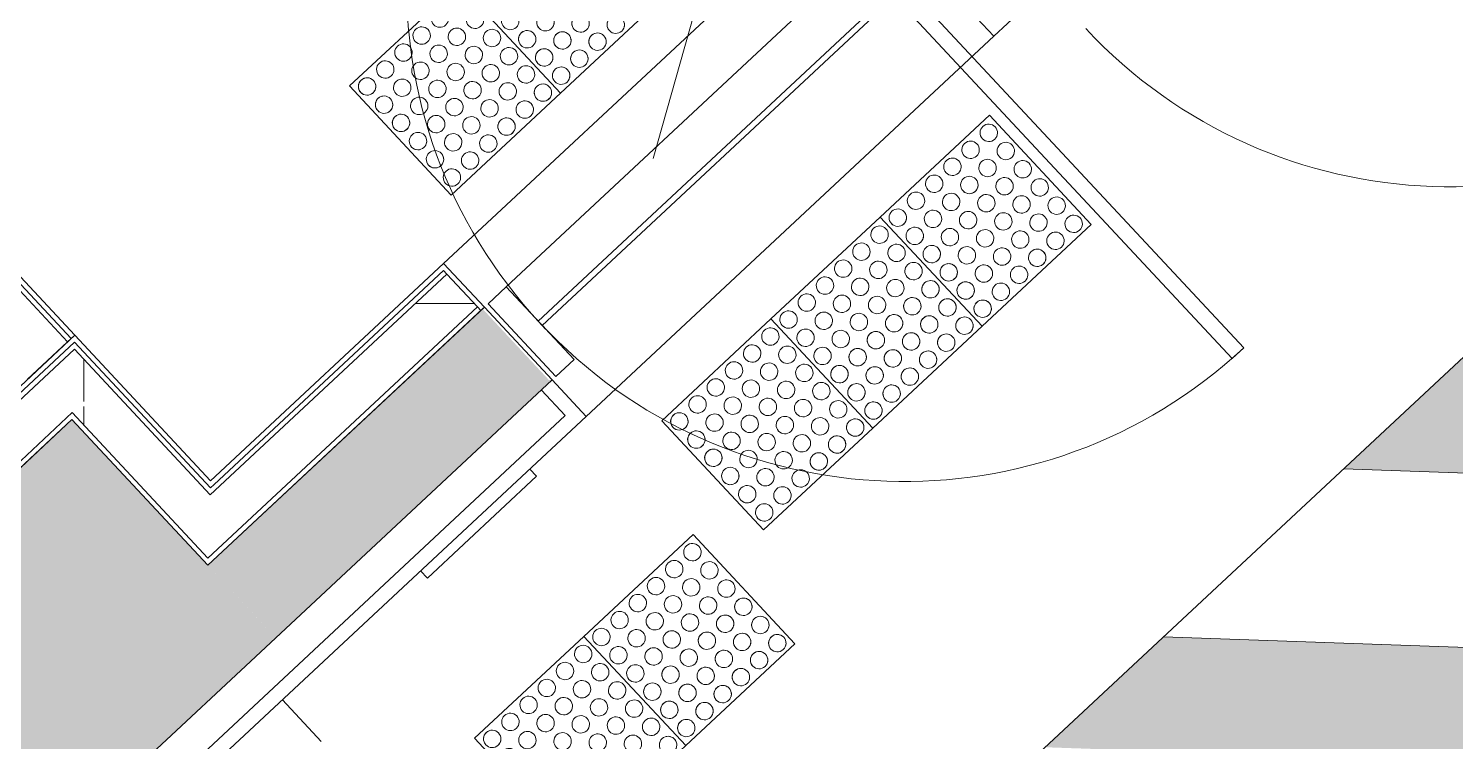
# Model space of a CAD drawing. Header units: millimetres. Extents: x -71377 to 516042, y -145869 to 441446.
# Drawn here: x 278659 to 281525, y 160670 to 162103 of the extents above; entities that cross this region are included whole.
import ezdxf

# ---------------------------------------------------------------- set-up
doc = ezdxf.new("R2010")
doc.units = ezdxf.units.MM
doc.header["$LTSCALE"] = 1000
doc.linetypes.add('_점선_M_', pattern=[3, 1.5, -1.5])
for name, color, linetype, lineweight in [('06', 6, 'Continuous', 5), ('08', 8, 'Continuous', 5), ('09_HID', 9, '_점선_M_', 5), ('A-door', 4, 'Continuous', 5), ('A-door-hdln', 8, 'Continuous', 5), ('A-ele-8', 8, 'Continuous', 5), ('A-fnsh', 5, 'Continuous', 5), ('A-fnsh-4', 4, 'Continuous', 5), ('A-glas', 5, 'Continuous', 5), ('A-hat', 251, 'Continuous', 5), ('A-insu', 251, 'Continuous', 5), ('A_cwall', 2, 'Continuous', 5), ('A_fnsh', 5, 'Continuous', 5), ('A_fnsh-4', 4, 'Continuous', 5), ('AA_dash_M_', 7, '_점선_M_', 5), ('AA_위생', 4, 'Continuous', 5), ('AA_점형블럭', 8, 'Continuous', 5), ('S-ccol', 2, 'Continuous', 5), ('조경라인_dwg', 8, 'Continuous', 5)]:
    doc.layers.add(name, color=color, linetype=linetype, lineweight=lineweight)
pattern_1 = [(0, (165969.5, 243949.9), (0, 800), []), (90, (165969.5, 243949.9), (-800, 5e-14), [])]

# ---------------------------------------------------------------- blocks, each defined once
blk = doc.blocks.new('외여닫이_고정창_유리문_ - A_AD_1100x2300-6409520-지반층 배치도')
at = {"layer": 'A-door'}
for p, q in [((-1950, -100), (-1950, 100)), ((-1950, 100), (-1900, 100)), ((-1900, 100), (-1900, -100)), ((-900, 100), (-850, 100)), ((-900, -100), (-900, 100)), ((-850, 100), (-850, -100)), ((-1900, 16), (-1900, -16)), ((-900, -16), (-900, 16)), ((-1900, -100), (-1950, -100)), ((-850, -100), (-900, -100))]:
    blk.add_line(p, q, dxfattribs=at)
at = {"layer": 'A-door-hdln'}
for p, q in [((-1900, 1000), (-1900, -1000)), ((-1900, 1000), (-1868, 1000)), ((-1868, -1000), (-1868, 1000)), ((-1900, -1000), (-1868, -1000))]:
    blk.add_line(p, q, dxfattribs=at)
blk.add_arc((-1900, 0), 1000, 270, 90, dxfattribs=at)
at = {"layer": 'A-glas'}
for p, q in [((-1900, 6), (-1900, -6)), ((-900, 6), (-1900, 6)), ((-900, -6), (-900, 6)), ((-1900, -6), (-900, -6))]:
    blk.add_line(p, q, dxfattribs=at)
blk = doc.blocks.new('점자블럭_원형_개수_ - 점자블럭_원형_개수_-4199367-지반층 배치도')
at = {"layer": 'AA_점형블럭'}
for p, q in [((300, 300), (0, 300)), ((0, 300), (0, 0)), ((300, 0), (300, 300)), ((600, 300), (300, 300)), ((300, 300), (300, 0)), ((600, 0), (600, 300)), ((0, 0), (300, 0)), ((300, 0), (600, 0))]:
    blk.add_line(p, q, dxfattribs=at)
for centre, start, end in [((25, 275), 360, 180), ((25, 275), 45, 180), ((25, 275), 360, 180), ((25, 275), 45, 180), ((75, 275), 0, 180), ((75, 275), 0, 180), ((75, 275), 0, 180), ((75, 275), 0, 180), ((125, 275), 0, 180), ((125, 275), 0, 180), ((125, 275), 360, 180), ((125, 275), 0, 180), ((175, 275), 360, 180), ((175, 275), 0, 180), ((175, 275), 360, 180), ((175, 275), 0, 180), ((225, 275), 360, 180), ((225, 275), 0, 180), ((225, 275), 360, 180), ((225, 275), 0, 180), ((275, 275), 0, 180), ((275, 275), 0, 180), ((275, 275), 360, 180), ((275, 275), 0, 180), ((325, 275), 360, 180), ((325, 275), 0, 180), ((325, 275), 0, 180), ((325, 275), 0, 180), ((375, 275), 0, 180), ((375, 275), 0, 180), ((375, 275), 0, 180), ((375, 275), 0, 180), ((425, 275), 0, 180), ((425, 275), 0, 180), ((425, 275), 360, 180), ((425, 275), 0, 180), ((475, 275), 0, 180), ((475, 275), 0, 180), ((475, 275), 360, 180), ((475, 275), 360, 180), ((525, 275), 0, 180), ((525, 275), 0, 180), ((525, 275), 360, 180), ((525, 275), 0, 180), ((575, 275), 0, 180), ((575, 275), 0, 180), ((575, 275), 360, 180), ((575, 275), 0, 180), ((25, 275), 180, 360), ((25, 275), 180, 225), ((25, 275), 180, 360), ((25, 275), 180, 225), ((25, 275), 255, 330), ((25, 275), 255, 330), ((75, 275), 180, 360), ((75, 275), 180, 360), ((75, 275), 180, 360), ((75, 275), 180, 360), ((125, 275), 180, 360), ((125, 275), 180, 360), ((125, 275), 180, 360), ((125, 275), 180, 360), ((175, 275), 180, 360), ((175, 275), 180, 360), ((175, 275), 180, 360), ((175, 275), 180, 360), ((225, 275), 180, 360), ((225, 275), 180, 360), ((225, 275), 180, 360), ((225, 275), 180, 360), ((275, 275), 180, 360), ((275, 275), 180, 360), ((275, 275), 180, 360), ((275, 275), 180, 360), ((325, 275), 180, 360), ((325, 275), 180, 360), ((325, 275), 180, 360), ((325, 275), 180, 360), ((375, 275), 180, 360), ((375, 275), 180, 360), ((375, 275), 180, 360), ((375, 275), 180, 360), ((425, 275), 180, 360), ((425, 275), 180, 360), ((425, 275), 180, 360), ((425, 275), 180, 360), ((475, 275), 180, 360), ((475, 275), 180, 360), ((475, 275), 180, 360), ((475, 275), 180, 360), ((525, 275), 180, 360), ((525, 275), 180, 360), ((525, 275), 180, 360), ((525, 275), 180, 360), ((575, 275), 180, 360), ((575, 275), 180, 360), ((575, 275), 180, 360), ((575, 275), 180, 360), ((25, 225), 360, 180), ((25, 225), 45, 180), ((25, 225), 0, 180), ((25, 225), 45, 180), ((75, 225), 0, 180), ((75, 225), 0, 180), ((75, 225), 0, 180), ((75, 225), 0, 180), ((125, 225), 360, 180), ((125, 225), 0, 180), ((125, 225), 360, 180), ((125, 225), 0, 180), ((175, 225), 360, 180), ((175, 225), 0, 180), ((175, 225), 360, 180), ((175, 225), 0, 180), ((225, 225), 0, 180), ((225, 225), 0, 180), ((225, 225), 360, 180), ((225, 225), 0, 180), ((275, 225), 360, 180), ((275, 225), 0, 180), ((275, 225), 360, 180), ((275, 225), 0, 180), ((325, 225), 360, 180), ((325, 225), 0, 180), ((325, 225), 360, 180), ((325, 225), 0, 180), ((375, 225), 360, 180), ((375, 225), 0, 180), ((375, 225), 0, 180), ((375, 225), 0, 180), ((425, 225), 0, 180), ((425, 225), 0, 180), ((425, 225), 0, 180), ((425, 225), 0, 180), ((475, 225), 360, 180), ((475, 225), 0, 180), ((475, 225), 0, 180), ((475, 225), 0, 180), ((525, 225), 360, 180), ((525, 225), 0, 180), ((525, 225), 360, 180), ((525, 225), 0, 180), ((575, 225), 360, 180), ((575, 225), 0, 180), ((575, 225), 0, 180), ((575, 225), 0, 180), ((25, 225), 180, 360), ((25, 225), 180, 225), ((25, 225), 180, 360), ((25, 225), 180, 225), ((25, 225), 255, 330), ((25, 225), 255, 330), ((75, 225), 180, 360), ((75, 225), 180, 360), ((75, 225), 180, 360), ((75, 225), 180, 360), ((125, 225), 180, 360), ((125, 225), 180, 360), ((125, 225), 180, 360), ((125, 225), 180, 360), ((175, 225), 180, 360), ((175, 225), 180, 360), ((175, 225), 180, 360), ((175, 225), 180, 360), ((225, 225), 180, 360), ((225, 225), 180, 360), ((225, 225), 180, 360), ((225, 225), 180, 360), ((275, 225), 180, 360), ((275, 225), 180, 360), ((275, 225), 180, 360), ((275, 225), 180, 360), ((325, 225), 180, 360), ((325, 225), 180, 360), ((325, 225), 180, 360), ((325, 225), 180, 360), ((375, 225), 180, 360), ((375, 225), 180, 360), ((375, 225), 180, 360), ((375, 225), 180, 360), ((425, 225), 180, 360), ((425, 225), 180, 360), ((425, 225), 180, 360), ((425, 225), 180, 360), ((475, 225), 180, 360), ((475, 225), 180, 360), ((475, 225), 180, 360), ((475, 225), 180, 360), ((525, 225), 180, 360), ((525, 225), 180, 360), ((525, 225), 180, 360), ((525, 225), 180, 360), ((575, 225), 180, 360), ((575, 225), 180, 360), ((575, 225), 180, 360), ((575, 225), 180, 360), ((25, 175), 360, 180), ((25, 175), 45, 180), ((25, 175), 360, 180), ((25, 175), 45, 180), ((25, 175), 180, 360), ((25, 175), 180, 225), ((25, 175), 180, 360), ((25, 175), 180, 225), ((75, 175), 0, 180), ((75, 175), 0, 180), ((75, 175), 0, 180), ((75, 175), 0, 180), ((75, 175), 180, 360), ((75, 175), 180, 360), ((75, 175), 180, 360), ((75, 175), 180, 360), ((125, 175), 360, 180), ((125, 175), 0, 180), ((125, 175), 360, 180), ((125, 175), 0, 180), ((125, 175), 180, 360), ((125, 175), 180, 360), ((125, 175), 180, 360), ((125, 175), 180, 360), ((175, 175), 360, 180), ((175, 175), 0, 180), ((175, 175), 360, 180), ((175, 175), 0, 180), ((175, 175), 180, 360), ((175, 175), 180, 360), ((175, 175), 180, 360), ((175, 175), 180, 360), ((225, 175), 360, 180), ((225, 175), 0, 180), ((225, 175), 360, 180), ((225, 175), 0, 180), ((225, 175), 180, 360), ((225, 175), 180, 360), ((225, 175), 180, 360), ((225, 175), 180, 360), ((275, 175), 360, 180), ((275, 175), 0, 180), ((275, 175), 0, 180), ((275, 175), 0, 180), ((275, 175), 180, 360), ((275, 175), 180, 360), ((275, 175), 180, 360), ((275, 175), 180, 360), ((325, 175), 0, 180), ((325, 175), 0, 180), ((325, 175), 0, 180), ((325, 175), 0, 180), ((325, 175), 180, 360), ((325, 175), 180, 360), ((325, 175), 180, 360), ((325, 175), 180, 360), ((375, 175), 0, 180), ((375, 175), 0, 180), ((375, 175), 0, 180), ((375, 175), 0, 180), ((375, 175), 180, 360), ((375, 175), 180, 360), ((375, 175), 180, 360), ((375, 175), 180, 360), ((425, 175), 0, 180), ((425, 175), 0, 180), ((425, 175), 360, 180), ((425, 175), 0, 180), ((425, 175), 180, 360), ((425, 175), 180, 360), ((425, 175), 180, 360), ((425, 175), 180, 360), ((475, 175), 0, 180), ((475, 175), 0, 180), ((475, 175), 360, 180), ((475, 175), 0, 180), ((475, 175), 180, 360), ((475, 175), 180, 360), ((475, 175), 180, 360), ((475, 175), 180, 360), ((525, 175), 360, 180), ((525, 175), 0, 180), ((525, 175), 0, 180), ((525, 175), 0, 180), ((525, 175), 180, 360), ((525, 175), 180, 360), ((525, 175), 180, 360), ((525, 175), 180, 360), ((575, 175), 360, 180), ((575, 175), 0, 180), ((575, 175), 0, 180), ((575, 175), 0, 180), ((575, 175), 180, 360), ((575, 175), 180, 360), ((575, 175), 180, 360), ((575, 175), 180, 360), ((25, 175), 255, 330), ((25, 175), 255, 330), ((25, 125), 360, 180), ((25, 125), 0, 180), ((25, 125), 360, 180), ((25, 125), 0, 180), ((25, 125), 180, 360), ((25, 125), 180, 240), ((25, 125), 180, 360), ((25, 125), 180, 240), ((25, 125), 270, 345), ((25, 125), 270, 345), ((75, 125), 360, 180), ((75, 125), 0, 180), ((75, 125), 0, 180), ((75, 125), 0, 180), ((75, 125), 180, 360), ((75, 125), 180, 360), ((75, 125), 180, 360), ((75, 125), 180, 360), ((125, 125), 360, 180), ((125, 125), 0, 180), ((125, 125), 360, 180), ((125, 125), 0, 180), ((125, 125), 180, 360), ((125, 125), 180, 360), ((125, 125), 180, 360), ((125, 125), 180, 360), ((175, 125), 360, 180), ((175, 125), 0, 180), ((175, 125), 360, 180), ((175, 125), 0, 180), ((175, 125), 180, 360), ((175, 125), 180, 360), ((175, 125), 180, 360), ((175, 125), 180, 360), ((225, 125), 360, 180), ((225, 125), 0, 180), ((225, 125), 360, 180), ((225, 125), 0, 180), ((225, 125), 180, 360), ((225, 125), 180, 360), ((225, 125), 180, 360), ((225, 125), 180, 360), ((275, 125), 0, 180), ((275, 125), 0, 180), ((275, 125), 360, 180), ((275, 125), 0, 180), ((275, 125), 180, 360), ((275, 125), 180, 360), ((275, 125), 180, 360), ((275, 125), 180, 360), ((325, 125), 0, 180), ((325, 125), 15, 180), ((325, 125), 360, 180), ((325, 125), 15, 180), ((325, 125), 180, 360), ((325, 125), 180, 270), ((325, 125), 180, 360), ((325, 125), 180, 270), ((325, 125), 300, 330), ((325, 125), 300, 330), ((375, 125), 0, 180), ((375, 125), 15, 180), ((375, 125), 360, 180), ((375, 125), 15, 180), ((375, 125), 180, 360), ((375, 125), 180, 270), ((375, 125), 180, 360), ((375, 125), 180, 270), ((375, 125), 300, 330), ((375, 125), 300, 330), ((425, 125), 0, 180), ((425, 125), 15, 180), ((425, 125), 0, 180), ((425, 125), 15, 180), ((425, 125), 180, 360), ((425, 125), 180, 270), ((425, 125), 180, 360), ((425, 125), 180, 270), ((425, 125), 300, 330), ((425, 125), 300, 330), ((475, 125), 360, 180), ((475, 125), 15, 180), ((475, 125), 360, 180), ((475, 125), 15, 180), ((475, 125), 180, 360), ((475, 125), 180, 270), ((475, 125), 180, 360), ((475, 125), 180, 270), ((475, 125), 300, 330), ((475, 125), 300, 330), ((525, 125), 0, 180), ((525, 125), 15, 180), ((525, 125), 0, 180), ((525, 125), 15, 180), ((525, 125), 180, 360), ((525, 125), 180, 270), ((525, 125), 180, 360), ((525, 125), 180, 270), ((525, 125), 300, 330), ((525, 125), 300, 330), ((575, 125), 0, 180), ((575, 125), 15, 180), ((575, 125), 360, 180), ((575, 125), 15, 180), ((575, 125), 180, 360), ((575, 125), 180, 270), ((575, 125), 180, 360), ((575, 125), 180, 270), ((575, 125), 300, 330), ((575, 125), 300, 330), ((25, 75), 360, 180), ((25, 75), 0, 180), ((25, 75), 360, 180), ((25, 75), 0, 180), ((75, 75), 360, 180), ((75, 75), 0, 180), ((75, 75), 360, 180), ((75, 75), 0, 180), ((125, 75), 360, 180), ((125, 75), 0, 180), ((125, 75), 360, 180), ((125, 75), 0, 180), ((175, 75), 360, 180), ((175, 75), 0, 180), ((175, 75), 360, 180), ((175, 75), 0, 180), ((225, 75), 0, 180), ((225, 75), 0, 180), ((225, 75), 360, 180), ((225, 75), 0, 180), ((275, 75), 0, 180), ((275, 75), 0, 180), ((275, 75), 360, 180), ((275, 75), 0, 180), ((325, 75), 360, 180), ((325, 75), 15, 180), ((325, 75), 0, 180), ((325, 75), 15, 180), ((375, 75), 360, 180), ((375, 75), 15, 180), ((375, 75), 360, 180), ((375, 75), 15, 180), ((425, 75), 0, 180), ((425, 75), 15, 180), ((425, 75), 0, 180), ((425, 75), 15, 180), ((475, 75), 0, 180), ((475, 75), 15, 180), ((475, 75), 360, 180), ((475, 75), 15, 180), ((525, 75), 0, 180), ((525, 75), 15, 180), ((525, 75), 0, 180), ((525, 75), 15, 180), ((575, 75), 0, 180), ((575, 75), 15, 180), ((575, 75), 0, 180), ((575, 75), 15, 180), ((25, 75), 180, 360), ((25, 75), 180, 345), ((25, 75), 180, 360), ((25, 75), 180, 345), ((75, 75), 180, 360), ((75, 75), 180, 360), ((75, 75), 180, 360), ((75, 75), 180, 360), ((125, 75), 180, 360), ((125, 75), 180, 360), ((125, 75), 180, 360), ((125, 75), 180, 360), ((175, 75), 180, 360), ((175, 75), 180, 360), ((175, 75), 180, 360), ((175, 75), 180, 360), ((225, 75), 180, 360), ((225, 75), 180, 360), ((225, 75), 180, 360), ((225, 75), 180, 360), ((275, 75), 180, 360), ((275, 75), 180, 360), ((275, 75), 180, 360), ((275, 75), 180, 360), ((325, 75), 180, 360), ((325, 75), 180, 270), ((325, 75), 180, 360), ((325, 75), 180, 270), ((325, 75), 300, 330), ((325, 75), 300, 330), ((375, 75), 180, 360), ((375, 75), 180, 270), ((375, 75), 180, 360), ((375, 75), 180, 270), ((375, 75), 300, 330), ((375, 75), 300, 330), ((425, 75), 180, 360), ((425, 75), 180, 270), ((425, 75), 180, 360), ((425, 75), 180, 270), ((425, 75), 300, 330), ((425, 75), 300, 330), ((475, 75), 180, 360), ((475, 75), 180, 270), ((475, 75), 180, 360), ((475, 75), 180, 270), ((475, 75), 300, 330), ((475, 75), 300, 330), ((525, 75), 180, 360), ((525, 75), 180, 270), ((525, 75), 180, 360), ((525, 75), 180, 270), ((525, 75), 300, 330), ((525, 75), 300, 330), ((575, 75), 180, 360), ((575, 75), 180, 270), ((575, 75), 180, 360), ((575, 75), 180, 270), ((575, 75), 300, 330), ((575, 75), 300, 330), ((25, 25), 360, 180), ((25, 25), 0, 180), ((25, 25), 360, 180), ((25, 25), 0, 180), ((75, 25), 360, 180), ((75, 25), 0, 180), ((75, 25), 0, 180), ((75, 25), 0, 180), ((125, 25), 360, 180), ((125, 25), 0, 180), ((125, 25), 360, 180), ((125, 25), 0, 180), ((175, 25), 360, 180), ((175, 25), 360, 180), ((175, 25), 120, 150), ((175, 25), 120, 150), ((175, 25), 0, 60), ((175, 25), 0, 60), ((225, 25), 360, 180), ((225, 25), 360, 180), ((225, 25), 120, 150), ((225, 25), 120, 150), ((225, 25), 0, 60), ((225, 25), 0, 60), ((275, 25), 0, 180), ((275, 25), 0, 180), ((275, 25), 120, 150), ((275, 25), 120, 150), ((275, 25), 0, 60), ((275, 25), 0, 60), ((325, 25), 360, 180), ((325, 25), 15, 180), ((325, 25), 360, 180), ((325, 25), 15, 180), ((375, 25), 0, 180), ((375, 25), 15, 180), ((375, 25), 0, 180), ((375, 25), 15, 180), ((425, 25), 0, 180), ((425, 25), 15, 180), ((425, 25), 0, 180), ((425, 25), 15, 180), ((475, 25), 360, 180), ((475, 25), 15, 180), ((475, 25), 360, 180), ((475, 25), 15, 180), ((525, 25), 360, 180), ((525, 25), 15, 180), ((525, 25), 360, 180), ((525, 25), 15, 180), ((575, 25), 0, 180), ((575, 25), 15, 180), ((575, 25), 0, 180), ((575, 25), 15, 180), ((25, 25), 180, 360), ((25, 25), 180, 360), ((25, 25), 180, 360), ((25, 25), 180, 360), ((75, 25), 180, 360), ((75, 25), 180, 360), ((75, 25), 180, 360), ((75, 25), 180, 360), ((125, 25), 180, 360), ((125, 25), 180, 360), ((125, 25), 180, 360), ((125, 25), 180, 360), ((175, 25), 180, 360), ((175, 25), 180, 360), ((175, 25), 210, 360), ((175, 25), 210, 360), ((225, 25), 180, 360), ((225, 25), 180, 360), ((225, 25), 210, 360), ((225, 25), 210, 360), ((275, 25), 180, 360), ((275, 25), 180, 360), ((275, 25), 210, 360), ((275, 25), 210, 360), ((325, 25), 180, 360), ((325, 25), 180, 270), ((325, 25), 180, 360), ((325, 25), 180, 270), ((325, 25), 300, 330), ((325, 25), 300, 330), ((375, 25), 180, 360), ((375, 25), 180, 270), ((375, 25), 180, 360), ((375, 25), 180, 270), ((375, 25), 300, 330), ((375, 25), 300, 330), ((425, 25), 180, 360), ((425, 25), 180, 270), ((425, 25), 180, 360), ((425, 25), 180, 270), ((425, 25), 300, 330), ((425, 25), 300, 330), ((475, 25), 180, 360), ((475, 25), 180, 270), ((475, 25), 180, 360), ((475, 25), 180, 270), ((475, 25), 300, 330), ((475, 25), 300, 330), ((525, 25), 180, 360), ((525, 25), 180, 270), ((525, 25), 180, 360), ((525, 25), 180, 270), ((525, 25), 300, 330), ((525, 25), 300, 330), ((575, 25), 180, 360), ((575, 25), 180, 270), ((575, 25), 180, 360), ((575, 25), 180, 270), ((575, 25), 300, 330), ((575, 25), 300, 330)]:
    blk.add_arc(centre, 17.5, start, end, dxfattribs=at)
blk = doc.blocks.new('점자블럭_원형_개수_ - 점자블럭_원형_개수_-V10-지반층 배치도')
at = {"layer": 'AA_점형블럭'}
for p, q in [((300, 300), (0, 300)), ((0, 300), (0, 0)), ((300, 0), (300, 300)), ((600, 300), (300, 300)), ((300, 300), (300, 0)), ((600, 0), (600, 300)), ((900, 300), (600, 300)), ((600, 300), (600, 0)), ((900, 0), (900, 300)), ((0, 0), (300, 0)), ((300, 0), (600, 0)), ((600, 0), (900, 0))]:
    blk.add_line(p, q, dxfattribs=at)
for centre, start, end in [((25, 275), 360, 180), ((25, 275), 45, 180), ((25, 275), 360, 180), ((25, 275), 45, 180), ((75, 275), 0, 180), ((75, 275), 0, 180), ((75, 275), 0, 180), ((75, 275), 0, 180), ((125, 275), 0, 180), ((125, 275), 0, 180), ((125, 275), 360, 180), ((125, 275), 0, 180), ((175, 275), 360, 180), ((175, 275), 0, 180), ((175, 275), 360, 180), ((175, 275), 0, 180), ((225, 275), 360, 180), ((225, 275), 0, 180), ((225, 275), 360, 180), ((225, 275), 0, 180), ((275, 275), 0, 180), ((275, 275), 0, 180), ((275, 275), 360, 180), ((275, 275), 0, 180), ((325, 275), 360, 180), ((325, 275), 0, 180), ((325, 275), 0, 180), ((325, 275), 0, 180), ((375, 275), 0, 180), ((375, 275), 0, 180), ((375, 275), 0, 180), ((375, 275), 0, 180), ((425, 275), 0, 180), ((425, 275), 0, 180), ((425, 275), 360, 180), ((425, 275), 0, 180), ((475, 275), 0, 180), ((475, 275), 0, 180), ((475, 275), 360, 180), ((475, 275), 360, 180), ((525, 275), 0, 180), ((525, 275), 0, 180), ((525, 275), 360, 180), ((525, 275), 0, 180), ((575, 275), 0, 180), ((575, 275), 0, 180), ((575, 275), 360, 180), ((575, 275), 0, 180), ((625, 275), 360, 180), ((625, 275), 0, 180), ((625, 275), 360, 180), ((625, 275), 0, 180), ((675, 275), 0, 180), ((675, 275), 0, 180), ((675, 275), 0, 180), ((675, 275), 0, 180), ((725, 275), 0, 180), ((725, 275), 0, 180), ((725, 275), 360, 180), ((725, 275), 360, 180), ((775, 275), 360, 180), ((775, 275), 0, 180), ((775, 275), 360, 180), ((775, 275), 0, 180), ((825, 275), 360, 180), ((825, 275), 360, 180), ((825, 275), 0, 180), ((825, 275), 0, 180), ((875, 275), 0, 180), ((875, 275), 0, 180), ((875, 275), 0, 180), ((875, 275), 0, 180), ((25, 275), 180, 360), ((25, 275), 180, 225), ((25, 275), 180, 360), ((25, 275), 180, 225), ((25, 275), 255, 330), ((25, 275), 255, 330), ((75, 275), 180, 360), ((75, 275), 180, 360), ((75, 275), 180, 360), ((75, 275), 180, 360), ((125, 275), 180, 360), ((125, 275), 180, 360), ((125, 275), 180, 360), ((125, 275), 180, 360), ((175, 275), 180, 360), ((175, 275), 180, 360), ((175, 275), 180, 360), ((175, 275), 180, 360), ((225, 275), 180, 360), ((225, 275), 180, 360), ((225, 275), 180, 360), ((225, 275), 180, 360), ((275, 275), 180, 360), ((275, 275), 180, 360), ((275, 275), 180, 360), ((275, 275), 180, 360), ((325, 275), 180, 360), ((325, 275), 180, 360), ((325, 275), 180, 360), ((325, 275), 180, 360), ((375, 275), 180, 360), ((375, 275), 180, 360), ((375, 275), 180, 360), ((375, 275), 180, 360), ((425, 275), 180, 360), ((425, 275), 180, 360), ((425, 275), 180, 360), ((425, 275), 180, 360), ((475, 275), 180, 360), ((475, 275), 180, 360), ((475, 275), 180, 360), ((475, 275), 180, 360), ((525, 275), 180, 360), ((525, 275), 180, 360), ((525, 275), 180, 360), ((525, 275), 180, 360), ((575, 275), 180, 360), ((575, 275), 180, 360), ((575, 275), 180, 360), ((575, 275), 180, 360), ((625, 275), 180, 360), ((625, 275), 180, 195), ((625, 275), 180, 360), ((625, 275), 180, 195), ((625, 275), 255, 360), ((625, 275), 255, 360), ((675, 275), 180, 360), ((675, 275), 180, 360), ((675, 275), 180, 360), ((675, 275), 180, 360), ((725, 275), 180, 360), ((725, 275), 180, 360), ((725, 275), 180, 360), ((725, 275), 180, 360), ((775, 275), 180, 360), ((775, 275), 180, 360), ((775, 275), 180, 360), ((775, 275), 180, 360), ((825, 275), 180, 360), ((825, 275), 180, 360), ((825, 275), 180, 360), ((825, 275), 180, 360), ((875, 275), 180, 360), ((875, 275), 180, 360), ((875, 275), 180, 360), ((875, 275), 180, 360), ((25, 225), 360, 180), ((25, 225), 45, 180), ((25, 225), 0, 180), ((25, 225), 45, 180), ((75, 225), 0, 180), ((75, 225), 0, 180), ((75, 225), 0, 180), ((75, 225), 0, 180), ((125, 225), 360, 180), ((125, 225), 0, 180), ((125, 225), 360, 180), ((125, 225), 0, 180), ((175, 225), 360, 180), ((175, 225), 0, 180), ((175, 225), 360, 180), ((175, 225), 0, 180), ((225, 225), 0, 180), ((225, 225), 0, 180), ((225, 225), 360, 180), ((225, 225), 0, 180), ((275, 225), 360, 180), ((275, 225), 0, 180), ((275, 225), 360, 180), ((275, 225), 0, 180), ((325, 225), 360, 180), ((325, 225), 0, 180), ((325, 225), 360, 180), ((325, 225), 0, 180), ((375, 225), 360, 180), ((375, 225), 0, 180), ((375, 225), 0, 180), ((375, 225), 0, 180), ((425, 225), 0, 180), ((425, 225), 0, 180), ((425, 225), 0, 180), ((425, 225), 0, 180), ((475, 225), 360, 180), ((475, 225), 0, 180), ((475, 225), 0, 180), ((475, 225), 0, 180), ((525, 225), 360, 180), ((525, 225), 0, 180), ((525, 225), 360, 180), ((525, 225), 0, 180), ((575, 225), 360, 180), ((575, 225), 0, 180), ((575, 225), 0, 180), ((575, 225), 0, 180), ((625, 225), 0, 180), ((625, 225), 0, 180), ((625, 225), 0, 180), ((625, 225), 0, 180), ((675, 225), 0, 180), ((675, 225), 0, 180), ((675, 225), 0, 180), ((675, 225), 0, 180), ((725, 225), 0, 180), ((725, 225), 0, 180), ((725, 225), 360, 180), ((725, 225), 0, 180), ((775, 225), 0, 180), ((775, 225), 0, 180), ((775, 225), 360, 180), ((775, 225), 0, 180), ((825, 225), 360, 180), ((825, 225), 0, 180), ((825, 225), 360, 180), ((825, 225), 0, 180), ((875, 225), 0, 180), ((875, 225), 0, 180), ((875, 225), 0, 180), ((875, 225), 0, 180), ((25, 225), 180, 360), ((25, 225), 180, 225), ((25, 225), 180, 360), ((25, 225), 180, 225), ((25, 225), 255, 330), ((25, 225), 255, 330), ((75, 225), 180, 360), ((75, 225), 180, 360), ((75, 225), 180, 360), ((75, 225), 180, 360), ((125, 225), 180, 360), ((125, 225), 180, 360), ((125, 225), 180, 360), ((125, 225), 180, 360), ((175, 225), 180, 360), ((175, 225), 180, 360), ((175, 225), 180, 360), ((175, 225), 180, 360), ((225, 225), 180, 360), ((225, 225), 180, 360), ((225, 225), 180, 360), ((225, 225), 180, 360), ((275, 225), 180, 360), ((275, 225), 180, 360), ((275, 225), 180, 360), ((275, 225), 180, 360), ((325, 225), 180, 360), ((325, 225), 180, 360), ((325, 225), 180, 360), ((325, 225), 180, 360), ((375, 225), 180, 360), ((375, 225), 180, 360), ((375, 225), 180, 360), ((375, 225), 180, 360), ((425, 225), 180, 360), ((425, 225), 180, 360), ((425, 225), 180, 360), ((425, 225), 180, 360), ((475, 225), 180, 360), ((475, 225), 180, 360), ((475, 225), 180, 360), ((475, 225), 180, 360), ((525, 225), 180, 360), ((525, 225), 180, 360), ((525, 225), 180, 360), ((525, 225), 180, 360), ((575, 225), 180, 360), ((575, 225), 180, 360), ((575, 225), 180, 360), ((575, 225), 180, 360), ((625, 225), 180, 360), ((625, 225), 180, 195), ((625, 225), 180, 360), ((625, 225), 180, 195), ((625, 225), 255, 360), ((625, 225), 255, 360), ((675, 225), 180, 360), ((675, 225), 180, 360), ((675, 225), 180, 360), ((675, 225), 180, 360), ((725, 225), 180, 360), ((725, 225), 180, 360), ((725, 225), 180, 360), ((725, 225), 180, 360), ((775, 225), 180, 360), ((775, 225), 180, 360), ((775, 225), 180, 360), ((775, 225), 180, 0), ((825, 225), 180, 360), ((825, 225), 180, 360), ((825, 225), 180, 360), ((825, 225), 180, 360), ((875, 225), 180, 360), ((875, 225), 180, 360), ((875, 225), 180, 360), ((875, 225), 180, 360), ((25, 175), 360, 180), ((25, 175), 45, 180), ((25, 175), 360, 180), ((25, 175), 45, 180), ((25, 175), 180, 360), ((25, 175), 180, 225), ((25, 175), 180, 360), ((25, 175), 180, 225), ((75, 175), 0, 180), ((75, 175), 0, 180), ((75, 175), 0, 180), ((75, 175), 0, 180), ((75, 175), 180, 360), ((75, 175), 180, 360), ((75, 175), 180, 360), ((75, 175), 180, 360), ((125, 175), 360, 180), ((125, 175), 0, 180), ((125, 175), 360, 180), ((125, 175), 0, 180), ((125, 175), 180, 360), ((125, 175), 180, 360), ((125, 175), 180, 360), ((125, 175), 180, 360), ((175, 175), 360, 180), ((175, 175), 0, 180), ((175, 175), 360, 180), ((175, 175), 0, 180), ((175, 175), 180, 360), ((175, 175), 180, 360), ((175, 175), 180, 360), ((175, 175), 180, 360), ((225, 175), 360, 180), ((225, 175), 0, 180), ((225, 175), 360, 180), ((225, 175), 0, 180), ((225, 175), 180, 360), ((225, 175), 180, 360), ((225, 175), 180, 360), ((225, 175), 180, 360), ((275, 175), 360, 180), ((275, 175), 0, 180), ((275, 175), 0, 180), ((275, 175), 0, 180), ((275, 175), 180, 360), ((275, 175), 180, 360), ((275, 175), 180, 360), ((275, 175), 180, 360), ((325, 175), 0, 180), ((325, 175), 0, 180), ((325, 175), 0, 180), ((325, 175), 0, 180), ((325, 175), 180, 360), ((325, 175), 180, 360), ((325, 175), 180, 360), ((325, 175), 180, 360), ((375, 175), 0, 180), ((375, 175), 0, 180), ((375, 175), 0, 180), ((375, 175), 0, 180), ((375, 175), 180, 360), ((375, 175), 180, 360), ((375, 175), 180, 360), ((375, 175), 180, 360), ((425, 175), 0, 180), ((425, 175), 0, 180), ((425, 175), 360, 180), ((425, 175), 0, 180), ((425, 175), 180, 360), ((425, 175), 180, 360), ((425, 175), 180, 360), ((425, 175), 180, 360), ((475, 175), 0, 180), ((475, 175), 0, 180), ((475, 175), 360, 180), ((475, 175), 0, 180), ((475, 175), 180, 360), ((475, 175), 180, 360), ((475, 175), 180, 360), ((475, 175), 180, 360), ((525, 175), 360, 180), ((525, 175), 0, 180), ((525, 175), 0, 180), ((525, 175), 0, 180), ((525, 175), 180, 360), ((525, 175), 180, 360), ((525, 175), 180, 360), ((525, 175), 180, 360), ((575, 175), 360, 180), ((575, 175), 0, 180), ((575, 175), 0, 180), ((575, 175), 0, 180), ((575, 175), 180, 360), ((575, 175), 180, 360), ((575, 175), 180, 360), ((575, 175), 180, 360), ((625, 175), 360, 180), ((625, 175), 0, 180), ((625, 175), 0, 180), ((625, 175), 0, 180), ((625, 175), 180, 360), ((625, 175), 180, 195), ((625, 175), 180, 360), ((625, 175), 180, 195), ((625, 175), 255, 360), ((625, 175), 255, 360), ((675, 175), 0, 180), ((675, 175), 0, 180), ((675, 175), 360, 180), ((675, 175), 0, 180), ((675, 175), 180, 360), ((675, 175), 180, 360), ((675, 175), 180, 360), ((675, 175), 180, 360), ((725, 175), 0, 180), ((725, 175), 0, 180), ((725, 175), 0, 180), ((725, 175), 0, 180), ((725, 175), 180, 360), ((725, 175), 180, 360), ((725, 175), 180, 360), ((725, 175), 180, 360), ((775, 175), 0, 180), ((775, 175), 0, 180), ((775, 175), 360, 180), ((775, 175), 360, 180), ((775, 175), 180, 360), ((775, 175), 180, 360), ((775, 175), 180, 360), ((775, 175), 180, 360), ((825, 175), 360, 180), ((825, 175), 0, 180), ((825, 175), 0, 180), ((825, 175), 0, 180), ((825, 175), 180, 360), ((825, 175), 180, 360), ((825, 175), 180, 360), ((825, 175), 180, 360), ((875, 175), 0, 180), ((875, 175), 0, 180), ((875, 175), 0, 180), ((875, 175), 0, 180), ((875, 175), 180, 360), ((875, 175), 180, 360), ((875, 175), 180, 360), ((875, 175), 180, 360), ((25, 175), 255, 330), ((25, 175), 255, 330), ((25, 125), 360, 180), ((25, 125), 0, 180), ((25, 125), 360, 180), ((25, 125), 0, 180), ((25, 125), 180, 360), ((25, 125), 180, 240), ((25, 125), 180, 360), ((25, 125), 180, 240), ((25, 125), 270, 345), ((25, 125), 270, 345), ((75, 125), 360, 180), ((75, 125), 0, 180), ((75, 125), 0, 180), ((75, 125), 0, 180), ((75, 125), 180, 360), ((75, 125), 180, 360), ((75, 125), 180, 360), ((75, 125), 180, 360), ((125, 125), 360, 180), ((125, 125), 0, 180), ((125, 125), 360, 180), ((125, 125), 0, 180), ((125, 125), 180, 360), ((125, 125), 180, 360), ((125, 125), 180, 360), ((125, 125), 180, 360), ((175, 125), 360, 180), ((175, 125), 0, 180), ((175, 125), 360, 180), ((175, 125), 0, 180), ((175, 125), 180, 360), ((175, 125), 180, 360), ((175, 125), 180, 360), ((175, 125), 180, 360), ((225, 125), 360, 180), ((225, 125), 0, 180), ((225, 125), 360, 180), ((225, 125), 0, 180), ((225, 125), 180, 360), ((225, 125), 180, 360), ((225, 125), 180, 360), ((225, 125), 180, 360), ((275, 125), 0, 180), ((275, 125), 0, 180), ((275, 125), 360, 180), ((275, 125), 0, 180), ((275, 125), 180, 360), ((275, 125), 180, 360), ((275, 125), 180, 360), ((275, 125), 180, 360), ((325, 125), 0, 180), ((325, 125), 15, 180), ((325, 125), 360, 180), ((325, 125), 15, 180), ((325, 125), 180, 360), ((325, 125), 180, 270), ((325, 125), 180, 360), ((325, 125), 180, 270), ((325, 125), 300, 330), ((325, 125), 300, 330), ((375, 125), 0, 180), ((375, 125), 15, 180), ((375, 125), 360, 180), ((375, 125), 15, 180), ((375, 125), 180, 360), ((375, 125), 180, 270), ((375, 125), 180, 360), ((375, 125), 180, 270), ((375, 125), 300, 330), ((375, 125), 300, 330), ((425, 125), 0, 180), ((425, 125), 15, 180), ((425, 125), 0, 180), ((425, 125), 15, 180), ((425, 125), 180, 360), ((425, 125), 180, 270), ((425, 125), 180, 360), ((425, 125), 180, 270), ((425, 125), 300, 330), ((425, 125), 300, 330), ((475, 125), 360, 180), ((475, 125), 15, 180), ((475, 125), 360, 180), ((475, 125), 15, 180), ((475, 125), 180, 360), ((475, 125), 180, 270), ((475, 125), 180, 360), ((475, 125), 180, 270), ((475, 125), 300, 330), ((475, 125), 300, 330), ((525, 125), 0, 180), ((525, 125), 15, 180), ((525, 125), 0, 180), ((525, 125), 15, 180), ((525, 125), 180, 360), ((525, 125), 180, 270), ((525, 125), 180, 360), ((525, 125), 180, 270), ((525, 125), 300, 330), ((525, 125), 300, 330), ((575, 125), 0, 180), ((575, 125), 15, 180), ((575, 125), 360, 180), ((575, 125), 15, 180), ((575, 125), 180, 360), ((575, 125), 180, 270), ((575, 125), 180, 360), ((575, 125), 180, 270), ((575, 125), 300, 330), ((575, 125), 300, 330), ((625, 125), 0, 180), ((625, 125), 0, 180), ((625, 125), 180, 360), ((625, 125), 180, 360), ((625, 125), 195, 360), ((625, 125), 195, 360), ((625, 125), 120, 150), ((625, 125), 120, 150), ((625, 125), 0, 105), ((625, 125), 0, 105), ((675, 125), 0, 180), ((675, 125), 0, 180), ((675, 125), 360, 180), ((675, 125), 0, 180), ((675, 125), 180, 360), ((675, 125), 180, 360), ((675, 125), 180, 360), ((675, 125), 180, 360), ((725, 125), 360, 180), ((725, 125), 0, 180), ((725, 125), 360, 180), ((725, 125), 0, 180), ((725, 125), 180, 360), ((725, 125), 180, 360), ((725, 125), 180, 360), ((725, 125), 180, 360), ((775, 125), 0, 180), ((775, 125), 0, 180), ((775, 125), 0, 180), ((775, 125), 0, 180), ((775, 125), 180, 360), ((775, 125), 180, 360), ((775, 125), 180, 360), ((775, 125), 180, 360), ((825, 125), 360, 180), ((825, 125), 0, 180), ((825, 125), 360, 180), ((825, 125), 0, 180), ((825, 125), 180, 360), ((825, 125), 180, 360), ((825, 125), 180, 360), ((825, 125), 180, 360), ((875, 125), 360, 180), ((875, 125), 360, 180), ((875, 125), 0, 180), ((875, 125), 0, 180), ((875, 125), 180, 360), ((875, 125), 180, 360), ((875, 125), 180, 360), ((875, 125), 180, 360), ((25, 75), 360, 180), ((25, 75), 0, 180), ((25, 75), 360, 180), ((25, 75), 0, 180), ((75, 75), 360, 180), ((75, 75), 0, 180), ((75, 75), 360, 180), ((75, 75), 0, 180), ((125, 75), 360, 180), ((125, 75), 0, 180), ((125, 75), 360, 180), ((125, 75), 0, 180), ((175, 75), 360, 180), ((175, 75), 0, 180), ((175, 75), 360, 180), ((175, 75), 0, 180), ((225, 75), 0, 180), ((225, 75), 0, 180), ((225, 75), 360, 180), ((225, 75), 0, 180), ((275, 75), 0, 180), ((275, 75), 0, 180), ((275, 75), 360, 180), ((275, 75), 0, 180), ((325, 75), 360, 180), ((325, 75), 15, 180), ((325, 75), 0, 180), ((325, 75), 15, 180), ((375, 75), 360, 180), ((375, 75), 15, 180), ((375, 75), 360, 180), ((375, 75), 15, 180), ((425, 75), 0, 180), ((425, 75), 15, 180), ((425, 75), 0, 180), ((425, 75), 15, 180), ((475, 75), 0, 180), ((475, 75), 15, 180), ((475, 75), 360, 180), ((475, 75), 15, 180), ((525, 75), 0, 180), ((525, 75), 15, 180), ((525, 75), 0, 180), ((525, 75), 15, 180), ((575, 75), 0, 180), ((575, 75), 15, 180), ((575, 75), 0, 180), ((575, 75), 15, 180), ((625, 75), 360, 180), ((625, 75), 0, 180), ((625, 75), 120, 150), ((625, 75), 120, 150), ((625, 75), 0, 105), ((625, 75), 0, 105), ((675, 75), 0, 180), ((675, 75), 0, 180), ((675, 75), 0, 180), ((675, 75), 0, 180), ((725, 75), 0, 180), ((725, 75), 0, 180), ((725, 75), 0, 180), ((725, 75), 0, 180), ((775, 75), 0, 180), ((775, 75), 0, 180), ((775, 75), 0, 180), ((775, 75), 0, 180), ((825, 75), 0, 180), ((825, 75), 0, 180), ((825, 75), 360, 180), ((825, 75), 0, 180), ((875, 75), 360, 180), ((875, 75), 360, 180), ((875, 75), 360, 180), ((875, 75), 0, 180), ((25, 75), 180, 360), ((25, 75), 180, 345), ((25, 75), 180, 360), ((25, 75), 180, 345), ((75, 75), 180, 360), ((75, 75), 180, 360), ((75, 75), 180, 360), ((75, 75), 180, 360), ((125, 75), 180, 360), ((125, 75), 180, 360), ((125, 75), 180, 360), ((125, 75), 180, 360), ((175, 75), 180, 360), ((175, 75), 180, 360), ((175, 75), 180, 360), ((175, 75), 180, 360), ((225, 75), 180, 360), ((225, 75), 180, 360), ((225, 75), 180, 360), ((225, 75), 180, 360), ((275, 75), 180, 360), ((275, 75), 180, 360), ((275, 75), 180, 360), ((275, 75), 180, 360), ((325, 75), 180, 360), ((325, 75), 180, 270), ((325, 75), 180, 360), ((325, 75), 180, 270), ((325, 75), 300, 330), ((325, 75), 300, 330), ((375, 75), 180, 360), ((375, 75), 180, 270), ((375, 75), 180, 360), ((375, 75), 180, 270), ((375, 75), 300, 330), ((375, 75), 300, 330), ((425, 75), 180, 360), ((425, 75), 180, 270), ((425, 75), 180, 360), ((425, 75), 180, 270), ((425, 75), 300, 330), ((425, 75), 300, 330), ((475, 75), 180, 360), ((475, 75), 180, 270), ((475, 75), 180, 360), ((475, 75), 180, 270), ((475, 75), 300, 330), ((475, 75), 300, 330), ((525, 75), 180, 360), ((525, 75), 180, 270), ((525, 75), 180, 360), ((525, 75), 180, 270), ((525, 75), 300, 330), ((525, 75), 300, 330), ((575, 75), 180, 360), ((575, 75), 180, 270), ((575, 75), 180, 360), ((575, 75), 180, 270), ((575, 75), 300, 330), ((575, 75), 300, 330), ((625, 75), 180, 360), ((625, 75), 180, 360), ((625, 75), 195, 360), ((625, 75), 195, 360), ((675, 75), 180, 360), ((675, 75), 180, 360), ((675, 75), 180, 360), ((675, 75), 180, 360), ((725, 75), 180, 360), ((725, 75), 180, 360), ((725, 75), 180, 360), ((725, 75), 180, 360), ((775, 75), 180, 360), ((775, 75), 180, 360), ((775, 75), 180, 360), ((775, 75), 180, 360), ((825, 75), 180, 360), ((825, 75), 180, 360), ((825, 75), 180, 360), ((825, 75), 180, 360), ((875, 75), 180, 360), ((875, 75), 180, 360), ((875, 75), 180, 360), ((875, 75), 180, 360), ((25, 25), 360, 180), ((25, 25), 0, 180), ((25, 25), 360, 180), ((25, 25), 0, 180), ((75, 25), 360, 180), ((75, 25), 0, 180), ((75, 25), 0, 180), ((75, 25), 0, 180), ((125, 25), 360, 180), ((125, 25), 0, 180), ((125, 25), 360, 180), ((125, 25), 0, 180), ((175, 25), 360, 180), ((175, 25), 360, 180), ((175, 25), 120, 150), ((175, 25), 120, 150), ((175, 25), 0, 60), ((175, 25), 0, 60), ((225, 25), 360, 180), ((225, 25), 360, 180), ((225, 25), 120, 150), ((225, 25), 120, 150), ((225, 25), 0, 60), ((225, 25), 0, 60), ((275, 25), 0, 180), ((275, 25), 0, 180), ((275, 25), 120, 150), ((275, 25), 120, 150), ((275, 25), 0, 60), ((275, 25), 0, 60), ((325, 25), 360, 180), ((325, 25), 15, 180), ((325, 25), 360, 180), ((325, 25), 15, 180), ((375, 25), 0, 180), ((375, 25), 15, 180), ((375, 25), 0, 180), ((375, 25), 15, 180), ((425, 25), 0, 180), ((425, 25), 15, 180), ((425, 25), 0, 180), ((425, 25), 15, 180), ((475, 25), 360, 180), ((475, 25), 15, 180), ((475, 25), 360, 180), ((475, 25), 15, 180), ((525, 25), 360, 180), ((525, 25), 15, 180), ((525, 25), 360, 180), ((525, 25), 15, 180), ((575, 25), 0, 180), ((575, 25), 15, 180), ((575, 25), 0, 180), ((575, 25), 15, 180), ((625, 25), 0, 180), ((625, 25), 0, 180), ((625, 25), 120, 180), ((625, 25), 120, 180), ((625, 25), 0, 105), ((625, 25), 0, 105), ((675, 25), 0, 180), ((675, 25), 0, 180), ((675, 25), 0, 180), ((675, 25), 0, 180), ((725, 25), 360, 180), ((725, 25), 0, 180), ((725, 25), 0, 180), ((725, 25), 0, 180), ((775, 25), 360, 180), ((775, 25), 0, 180), ((775, 25), 0, 180), ((775, 25), 0, 180), ((825, 25), 0, 180), ((825, 25), 0, 180), ((825, 25), 0, 180), ((825, 25), 0, 180), ((875, 25), 0, 180), ((875, 25), 0, 180), ((875, 25), 360, 180), ((875, 25), 0, 180), ((25, 25), 180, 360), ((25, 25), 180, 360), ((25, 25), 180, 360), ((25, 25), 180, 360), ((75, 25), 180, 360), ((75, 25), 180, 360), ((75, 25), 180, 360), ((75, 25), 180, 360), ((125, 25), 180, 360), ((125, 25), 180, 360), ((125, 25), 180, 360), ((125, 25), 180, 360), ((175, 25), 180, 360), ((175, 25), 180, 360), ((175, 25), 210, 360), ((175, 25), 210, 360), ((225, 25), 180, 360), ((225, 25), 180, 360), ((225, 25), 210, 360), ((225, 25), 210, 360), ((275, 25), 180, 360), ((275, 25), 180, 360), ((275, 25), 210, 360), ((275, 25), 210, 360), ((325, 25), 180, 360), ((325, 25), 180, 270), ((325, 25), 180, 360), ((325, 25), 180, 270), ((325, 25), 300, 330), ((325, 25), 300, 330), ((375, 25), 180, 360), ((375, 25), 180, 270), ((375, 25), 180, 360), ((375, 25), 180, 270), ((375, 25), 300, 330), ((375, 25), 300, 330), ((425, 25), 180, 360), ((425, 25), 180, 270), ((425, 25), 180, 360), ((425, 25), 180, 270), ((425, 25), 300, 330), ((425, 25), 300, 330), ((475, 25), 180, 360), ((475, 25), 180, 270), ((475, 25), 180, 360), ((475, 25), 180, 270), ((475, 25), 300, 330), ((475, 25), 300, 330), ((525, 25), 180, 360), ((525, 25), 180, 270), ((525, 25), 180, 360), ((525, 25), 180, 270), ((525, 25), 300, 330), ((525, 25), 300, 330), ((575, 25), 180, 360), ((575, 25), 180, 270), ((575, 25), 180, 360), ((575, 25), 180, 270), ((575, 25), 300, 330), ((575, 25), 300, 330), ((625, 25), 180, 360), ((625, 25), 180, 195), ((625, 25), 180, 360), ((625, 25), 180, 195), ((625, 25), 240, 360), ((625, 25), 240, 360), ((675, 25), 180, 360), ((675, 25), 180, 360), ((675, 25), 180, 360), ((675, 25), 180, 360), ((725, 25), 180, 360), ((725, 25), 180, 360), ((725, 25), 180, 360), ((725, 25), 180, 360), ((775, 25), 180, 360), ((775, 25), 180, 360), ((775, 25), 180, 360), ((775, 25), 180, 0), ((825, 25), 180, 360), ((825, 25), 180, 360), ((825, 25), 180, 360), ((825, 25), 180, 360), ((875, 25), 180, 360), ((875, 25), 180, 360), ((875, 25), 180, 360), ((875, 25), 180, 360)]:
    blk.add_arc(centre, 17.5, start, end, dxfattribs=at)
blk = doc.blocks.new('장애인 표시판 - 장애인 표시판-6788886-지반층 배치도')
at = {"layer": 'AA_위생'}
for p, q in [((-150, -20), (-150, 0)), ((150, -20), (-150, -20)), ((150, 0), (150, -20))]:
    blk.add_line(p, q, dxfattribs=at)
blk = doc.blocks.new('조경라인_dwg_소방차전용주차구역_7x12_-V126-지반층 배치도')
at = {"layer": '08'}
h = blk.add_hatch(color=256, dxfattribs=at)
h.paths.add_polyline_path([(7000, 472.3), (7000, 797.6), (6202.4, 0), (6527.7, 0)])
h.paths.add_polyline_path([(7000, 1292.5), (7000, 1617.8), (6250, 867.8), (6250, 750), (6132.2, 750), (5382.2, 0), (5707.5, 0)])
h.paths.add_polyline_path([(7000, 2112.8), (7000, 2438), (6250, 1688), (6250, 1362.8)])
h.paths.add_polyline_path([(5637.2, 750), (5312, 750), (4562, 0), (4887.2, 0)])
h.paths.add_polyline_path([(7000, 2933), (7000, 3258.3), (6250, 2508.3), (6250, 2183)])
h.paths.add_polyline_path([(4817, 750), (4491.7, 750), (3741.7, 0), (4067, 0)])
h.paths.add_polyline_path([(7000, 3753.3), (7000, 4078.5), (6250, 3328.5), (6250, 3003.3), (6888, 3641.3)])
h.paths.add_polyline_path([(3996.7, 750), (3671.5, 750), (2921.5, 0), (3246.7, 0)])
h.paths.add_polyline_path([(7000, 4573.5), (7000, 4898.8), (6250, 4148.8), (6250, 3823.5), (6463.5, 4037.1)])
h.paths.add_polyline_path([(3176.5, 750), (2851.2, 750), (2101.2, 0), (2426.5, 0), (2446.9, 20.4)])
h.paths.add_polyline_path([(7000, 5393.8), (7000, 5719), (6250, 4969), (6250, 4643.8)])
h.paths.add_polyline_path([(2356.2, 750), (2031, 750), (1281, 0), (1606.2, 0), (2022.5, 416.2)])
h.paths.add_polyline_path([(7000, 6214), (7000, 6539.3), (6250, 5789.3), (6250, 5464)])
h.paths.add_polyline_path([(1536, 750), (1210.7, 750), (460.7, 0), (786, 0)])
h.paths.add_polyline_path([(7000, 7034.2), (7000, 7359.5), (6250, 6609.5), (6250, 6284.2)])
h.paths.add_polyline_path([(750, 784.2), (750, 1109.5), (0, 359.5), (0, 34.2), (169.4, 203.7)])
h.paths.add_polyline_path([(7000, 7854.5), (7000, 8179.8), (6250, 7429.8), (6250, 7104.5), (6774.1, 7628.6)])
h.paths.add_polyline_path([(750, 1604.5), (750, 1929.8), (0, 1179.8), (0, 854.5), (749.1, 1603.6)])
h.paths.add_polyline_path([(7000, 8674.7), (7000, 9000), (6250, 8250), (6250, 7924.7), (6349.6, 8024.4)])
h.paths.add_polyline_path([(750, 2424.7), (750, 2750), (0, 2000), (0, 1674.7), (324.7, 1999.4)])
h.paths.add_polyline_path([(7000, 9495), (7000, 9820.2), (6250, 9070.2), (6250, 8745)])
h.paths.add_polyline_path([(750, 3245), (750, 3570.2), (0, 2820.2), (0, 2495)])
h.paths.add_polyline_path([(7000, 10315.2), (7000, 10640.5), (6250, 9890.5), (6250, 9565.2)])
h.paths.add_polyline_path([(750, 4065.2), (750, 4390.5), (0, 3640.5), (0, 3315.2)])
h.paths.add_polyline_path([(7000, 11135.5), (7000, 11460.7), (6250, 10710.7), (6250, 10385.5)])
h.paths.add_polyline_path([(750, 4885.5), (750, 5210.7), (0, 4460.7), (0, 4135.5)])
h.paths.add_polyline_path([(7000, 11955.7), (7000, 12000), (6719, 12000), (5969, 11250), (6250, 11250), (6250, 11205.7), (6660.2, 11615.9)])
h.paths.add_polyline_path([(750, 5705.7), (750, 6031), (0, 5281), (0, 4955.7), (635.2, 5590.9)])
h.paths.add_polyline_path([(6224, 12000), (5898.8, 12000), (5148.8, 11250), (5474, 11250)])
h.paths.add_polyline_path([(750, 6526), (750, 6851.2), (0, 6101.2), (0, 5776), (210.8, 5986.7)])
h.paths.add_polyline_path([(5403.8, 12000), (5078.5, 12000), (4328.5, 11250), (4653.8, 11250)])
h.paths.add_polyline_path([(750, 7346.2), (750, 7671.5), (0, 6921.5), (0, 6596.2)])
h.paths.add_polyline_path([(4583.6, 12000), (4258.3, 12000), (3508.3, 11250), (3833.6, 11250)])
h.paths.add_polyline_path([(750, 8166.4), (750, 8491.7), (0, 7741.7), (0, 7416.4), (366, 7782.5)])
h.paths.add_polyline_path([(3763.3, 12000), (3438, 12000), (2688, 11250), (3013.3, 11250)])
h.paths.add_polyline_path([(750, 8986.7), (750, 9312), (0, 8562), (0, 8236.7)])
h.paths.add_polyline_path([(2943.1, 12000), (2617.8, 12000), (1867.8, 11250), (2193.1, 11250), (2529.6, 11586.5)])
h.paths.add_polyline_path([(750, 9806.9), (750, 10132.2), (0, 9382.2), (0, 9056.9), (521.3, 9578.2)])
h.paths.add_polyline_path([(2122.8, 12000), (1797.6, 12000), (1047.6, 11250), (1372.8, 11250), (2105.2, 11982.3)])
h.paths.add_polyline_path([(750, 10627.2), (750, 10952.4), (0, 10202.4), (0, 9877.2), (96.9, 9974)])
h.paths.add_polyline_path([(1302.6, 12000), (977.3, 12000), (0, 11022.7), (0, 10697.4)])
h.paths.add_polyline_path([(482.3, 12000), (157.1, 12000), (0, 11842.9), (0, 11517.7)])
for p, q in [((0, 9877.2), (750, 10627.2)), ((0, 9382.2), (750, 10132.2))]:
    blk.add_line(p, q, dxfattribs=at)
at = {"layer": '08', "flags": 128}
blk.add_lwpolyline([(7000, 0), (7000, 12000), (0, 12000), (0, 0)], close=True, dxfattribs=at)
blk = doc.blocks.new('조경라인_dwg_소방차전용주차구역-7862190-지반층 배치도')
at = {"rotation": 312.999772431514}
blk.add_blockref('조경라인_dwg_소방차전용주차구역_7x12_-V126-지반층 배치도', (200924.5, 58917.9), dxfattribs=at)
blk = doc.blocks.new('조경라인_dwg-6847807-지반층 배치도')
at = {"layer": '06'}
blk.add_line((279168.6, 160754.2), (279246.7, 160670.5), dxfattribs=at)
blk.add_arc((281513.9, 162784.7), 1000, 223, 312.9998, dxfattribs=at)
at = {"layer": '09_HID'}
blk.add_arc((256788, 213812.9), 65073.9, 279.444127, 306.235924, dxfattribs=at)
blk.add_blockref('조경라인_dwg_소방차전용주차구역-7862190-지반층 배치도', (73152.3, 95564.2))

msp = doc.modelspace()

# ---------------------------------------------------------------- hatches: boundary and pattern name
at = {"layer": 'A-hat'}
h = msp.add_hatch(dxfattribs=at)
h.set_pattern_fill('FP_13', color=256, scale=1000, style=0, pattern_type=2)
h.set_pattern_definition(pattern_1)
h.paths.add_polyline_path([(279085, 161100.1), (279560.4, 161543.4), (279499, 161609.2), (279023.6, 161165.9)])
h.paths.add_polyline_path([(280394.1, 162320.9), (281293.7, 163159.8), (281232.3, 163225.6), (280332.8, 162386.7)])
h.paths.add_polyline_path([(282785.7, 164551), (283443.9, 165164.8), (283375.2, 165223.8), (282724.3, 164616.9)])
h = msp.add_hatch(color=256, dxfattribs=at)
h.paths.add_polyline_path([(279707.3, 161393.2), (279710.9, 161396.7), (279704.1, 161396.7)])
h.paths.add_polyline_path([(280530, 162160.5), (281437.4, 163020.3), (281300.5, 163152.4), (280401, 162298.9), (280511, 162181)])
h.paths.add_polyline_path([(282921.6, 164390.6), (283671.2, 165089.7), (283534.8, 165236), (282792.5, 164529.1), (282902.5, 164411.1)])
for points in [[(279155.1, 160878.3), (279707.3, 161393.2), (279570.9, 161539.5), (279018.7, 161024.6), (279123, 160912.8)], [(278716.3, 160469.1), (279155.1, 160878.3), (278745.9, 161317.2), (278307.1, 160908), (278598.9, 160595)]]:
    msp.add_hatch(color=256, dxfattribs=at).paths.add_polyline_path(points)
h = msp.add_hatch(dxfattribs=at)
h.set_pattern_fill('FP_13', color=256, scale=1000, style=0, pattern_type=2)
h.set_pattern_definition(pattern_1)
h.paths.add_polyline_path([(278292.9, 160908.4), (278812.2, 161392.7), (278750.8, 161458.5), (278231.6, 160974.3), (278288.9, 160912.8)])
h = msp.add_hatch(dxfattribs=at)
h.set_pattern_fill('FP_13', color=256, scale=1000, style=0, pattern_type=2)
h.set_pattern_definition(pattern_1)
h.paths.add_polyline_path([(279019.2, 161038.7), (279085, 161100.1), (278812.2, 161392.7), (278753.2, 161324)])

# ---------------------------------------------------------------- linework, layer by layer
at = {"layer": 'A-ele-8'}
for p, q in [((279618.4, 161583.9), (280349.8, 162265.8)), ((280598.2, 162087.4), (279779.1, 161323.5))]:
    msp.add_line(p, q, dxfattribs=at)
at = {"layer": 'A-fnsh'}
msp.add_line((279492.7, 161630.7), (280311.8, 162394.5), dxfattribs=at)
at = {"layer": 'A-fnsh-4'}
for p, q in [((278744.5, 161479.9), (276030.1, 164390.7)), ((279492.2, 161616.6), (279031.4, 161186.9)), ((279499, 161609.2), (279492.2, 161616.6)), ((279567.2, 161536.1), (279560.4, 161543.4)), ((278751.3, 161472.6), (278151.6, 160913.4)), ((279024.1, 161180.1), (278751.3, 161472.6)), ((279031.4, 161186.9), (279024.1, 161180.1))]:
    msp.add_line(p, q, dxfattribs=at)
at = {"layer": 'A-insu'}
for p, q in [((278656.7, 161398.1), (278737.2, 161473.1)), ((279155.1, 160878.3), (277794.8, 159609.8))]:
    msp.add_line(p, q, dxfattribs=at)
at = {"layer": 'A_cwall'}
for p, q in [((279574.5, 161542.9), (279018.7, 161024.6)), ((279570.9, 161539.5), (279574.5, 161542.9)), ((279710.9, 161396.7), (279574.5, 161542.9)), ((279155.1, 160878.3), (279710.9, 161396.7)), ((279710.9, 161396.7), (279155.1, 160878.3))]:
    msp.add_line(p, q, dxfattribs=at)
at = {"layer": 'A_fnsh'}
for p, q in [((279492.7, 161630.7), (279024.6, 161194.2)), ((279574.5, 161542.9), (279492.7, 161630.7)), ((279499, 161609.2), (279023.6, 161165.9)), ((279560.4, 161543.4), (279499, 161609.2)), ((279018.7, 161024.6), (279570.9, 161539.5)), ((279560.4, 161543.4), (279019.2, 161038.7)), ((278751.8, 161486.8), (278137.5, 160913.9)), ((279024.6, 161194.2), (278751.8, 161486.8)), ((278750.8, 161458.5), (278165.7, 160912.9)), ((279023.6, 161165.9), (278750.8, 161458.5)), ((278746.4, 161331.3), (278292.9, 160908.4)), ((278307.1, 160908), (278745.9, 161317.2)), ((278745.9, 161317.2), (279018.7, 161024.6)), ((279019.2, 161038.7), (278746.4, 161331.3))]:
    msp.add_line(p, q, dxfattribs=at)
at = {"layer": 'A_fnsh-4'}
for p, q in [((278751.8, 161486.8), (276030.6, 164404.9)), ((276029.7, 164376.6), (278737.2, 161473.1)), ((280598.2, 162087.4), (281512.4, 162939.9)), ((280530, 162160.5), (280598.2, 162087.4)), ((278737.2, 161473.1), (278751.8, 161486.8)), ((279779.1, 161323.5), (279710.9, 161396.7)), ((279736.7, 161325), (279689, 161376.2)), ((277841, 159516.2), (279779.1, 161323.5)), ((277842.5, 159558.6), (279736.7, 161325))]:
    msp.add_line(p, q, dxfattribs=at)
at = {"layer": 'AA_dash_M_'}
msp.add_line((247284.3, 46362.5), (303447.7, 245132.9), dxfattribs=at)
at = {"layer": 'S-ccol'}
for p, q in [((278745.9, 161317.2), (278307.1, 160908)), ((279018.7, 161024.6), (278745.9, 161317.2)), ((278716.3, 160469.1), (279155.1, 160878.3))]:
    msp.add_line(p, q, dxfattribs=at)

# ---------------------------------------------------------------- block references
at = {"layer": 'A-door-hdln', "rotation": 223.000001248476}
msp.add_blockref('외여닫이_고정창_유리문_ - A_AD_1100x2300-6409520-지반층 배치도', (279028.4, 160896.9), dxfattribs=at)
at = {"layer": 'AA_위생', "rotation": 43.00000124846316}
msp.add_blockref('장애인 표시판 - 장애인 표시판-6788886-지반층 배치도', (279556.1, 161115.5), dxfattribs=at)
at = {"layer": 'AA_점형블럭', "rotation": 43.00000124847615}
for name, p in [('점자블럭_원형_개수_ - 점자블럭_원형_개수_-V10-지반층 배치도', (279508.1, 161768.1)), ('점자블럭_원형_개수_ - 점자블럭_원형_개수_-V10-지반층 배치도', (280135.5, 161095.3)), ('점자블럭_원형_개수_ - 점자블럭_원형_개수_-4199367-지반층 배치도', (279759.5, 160457.5))]:
    msp.add_blockref(name, p, dxfattribs=at)
at = {"layer": '조경라인_dwg', "rotation": 8.537736462515947e-07}
msp.add_blockref('조경라인_dwg-6847807-지반층 배치도', (0, 0), dxfattribs=at)

doc.saveas('drawing.dxf')
